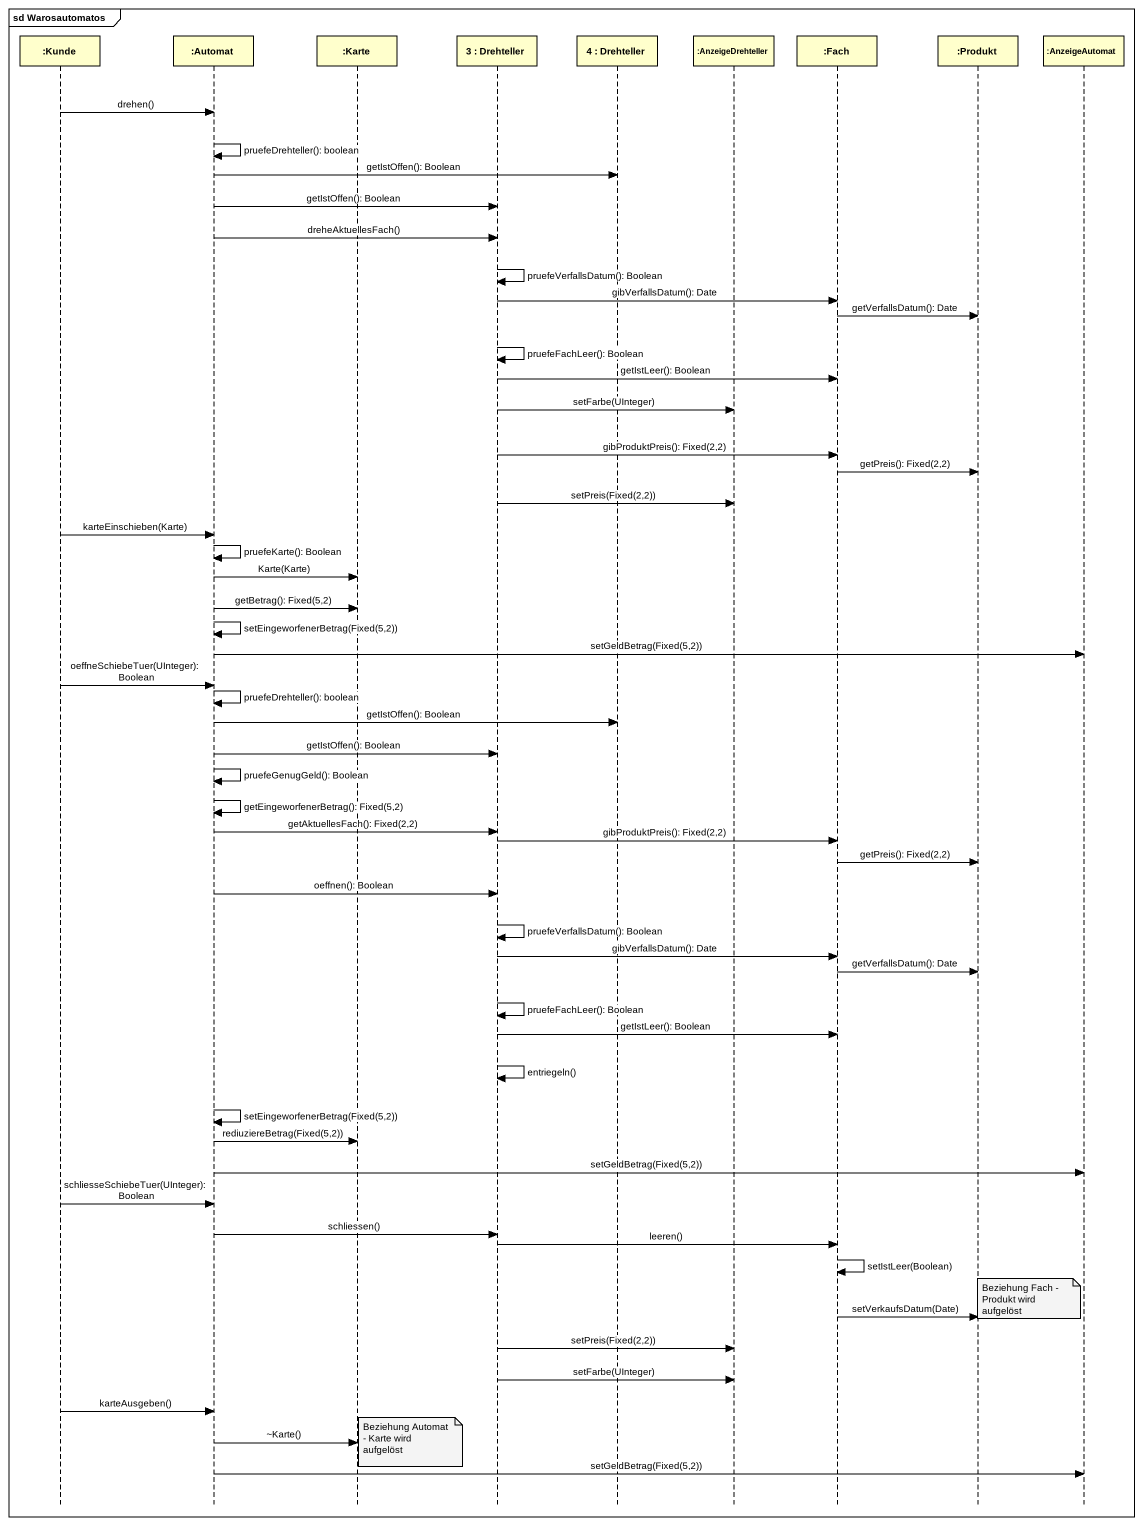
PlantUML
@startuml
mainframe sd Warosautomatos
hide footbox
participant ":Kunde" as Kunde
participant ":Automat" as Automat
participant ":Karte" as Karte
participant "3 : Drehteller" as o3
participant "4 : Drehteller" as o4
participant ":AnzeigeDrehteller" as AnzeigeDrehteller
participant ":Fach" as Fach
participant ":Produkt" as Produkt
participant ":AnzeigeAutomat" as AnzeigeAutomat

Kunde -> Automat : drehen()
Automat -> Automat : pruefeDrehteller(): boolean
Automat -> o4 : getIstOffen(): Boolean
Automat -> o3 : getIstOffen(): Boolean
Automat -> o3 : dreheAktuellesFach()
o3 -> o3 : pruefeVerfallsDatum(): Boolean
o3 -> Fach : gibVerfallsDatum(): Date
Fach -> Produkt : getVerfallsDatum(): Date
o3 -> o3 : pruefeFachLeer(): Boolean
o3 -> Fach : getIstLeer(): Boolean
o3 -> AnzeigeDrehteller : setFarbe(UInteger)
o3 -> Fach : gibProduktPreis(): Fixed(2,2)
Fach -> Produkt : getPreis(): Fixed(2,2)
o3 -> AnzeigeDrehteller : setPreis(Fixed(2,2))
Kunde -> Automat : karteEinschieben(Karte)
Automat -> Automat : pruefeKarte(): Boolean
Automat -> Karte : Karte(Karte)
Automat -> Karte : getBetrag(): Fixed(5,2)
Automat -> Automat : setEingeworfenerBetrag(Fixed(5,2))
Automat -> AnzeigeAutomat : setGeldBetrag(Fixed(5,2))
Kunde -> Automat : oeffneSchiebeTuer(UInteger): Boolean
Automat -> Automat : pruefeDrehteller(): boolean
Automat -> o4 : getIstOffen(): Boolean
Automat -> o3 : getIstOffen(): Boolean
Automat -> Automat : pruefeGenugGeld(): Boolean
Automat -> Automat : getEingeworfenerBetrag(): Fixed(5,2)
Automat -> o3 : getAktuellesFach(): Fixed(2,2)
o3 -> Fach : gibProduktPreis(): Fixed(2,2)
Fach -> Produkt : getPreis(): Fixed(2,2)
Automat -> o3 : oeffnen(): Boolean
o3 -> o3 : pruefeVerfallsDatum(): Boolean
o3 -> Fach : gibVerfallsDatum(): Date
Fach -> Produkt : getVerfallsDatum(): Date
o3 -> o3 : pruefeFachLeer(): Boolean
o3 -> Fach : getIstLeer(): Boolean
o3 -> o3 : entriegeln()
Automat -> Automat : setEingeworfenerBetrag(Fixed(5,2))
Automat -> Karte : rediuziereBetrag(Fixed(5,2))
Automat -> AnzeigeAutomat : setGeldBetrag(Fixed(5,2))
Kunde -> Automat : schliesseSchiebeTuer(UInteger): Boolean
Automat -> o3 : schliessen()
o3 -> Fach : leeren()
Fach -> Fach : setIstLeer(Boolean)
note over Produkt : Beziehung Fach - Produkt wird aufgelöst
Fach -> Produkt : setVerkaufsDatum(Date)
o3 -> AnzeigeDrehteller : setPreis(Fixed(2,2))
o3 -> AnzeigeDrehteller : setFarbe(UInteger)
Kunde -> Automat : karteAusgeben()
note right of Karte : Beziehung Automat - Karte wird aufgelöst
Automat -> Karte : ~Karte()
Automat -> AnzeigeAutomat : setGeldBetrag(Fixed(5,2))
@enduml
